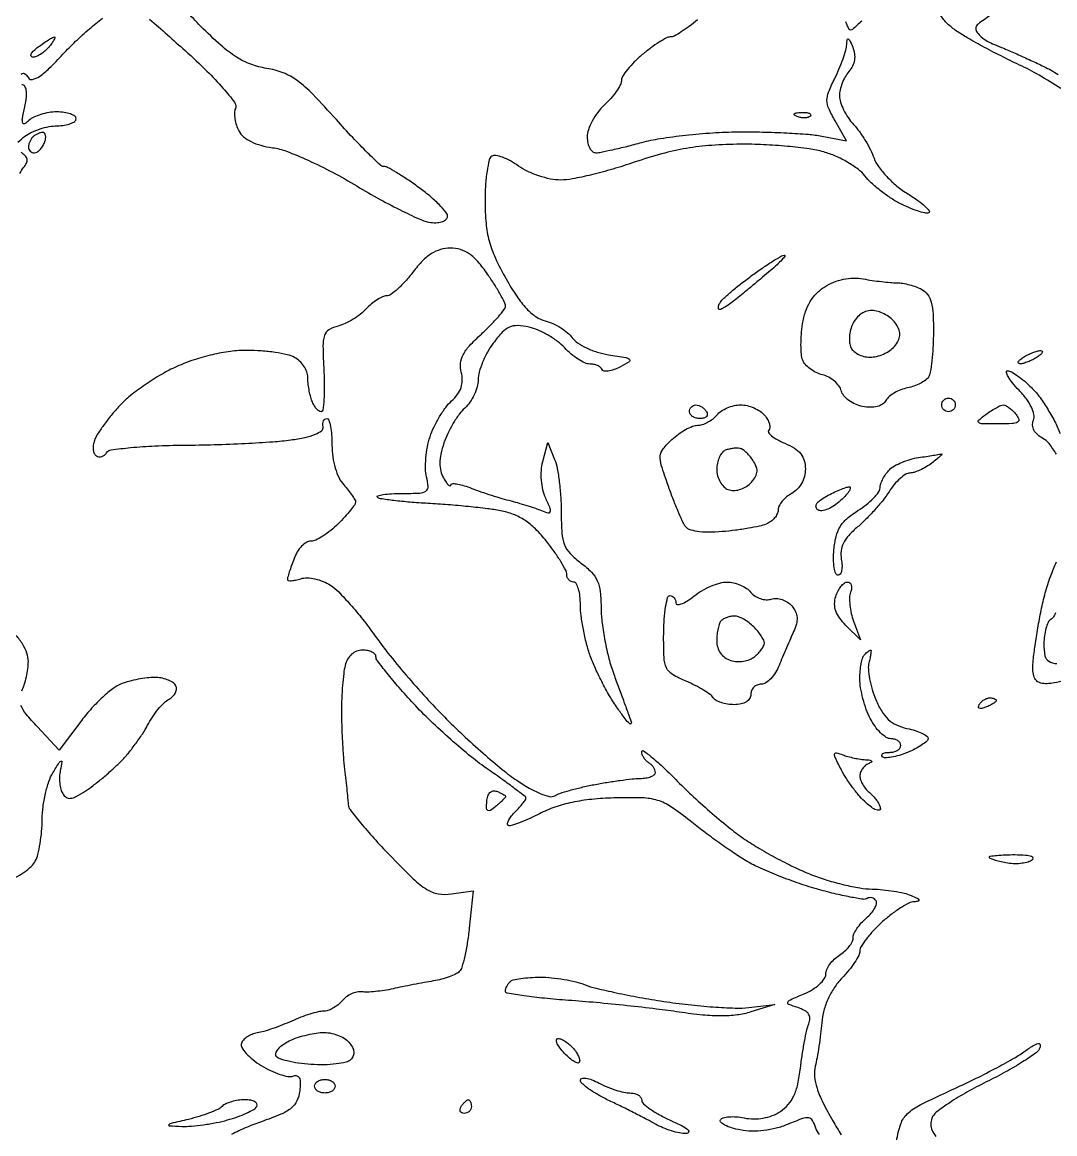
# Model space of a CAD drawing. Extents: x 0 to 102, y 0 to 135.
# Drawn here: x 55.08 to 67.9, y 15.99 to 29.79 of the extents above; entities that cross this region are included whole.
import ezdxf

# ---------------------------------------------------------------- set-up
doc = ezdxf.new("R2010")
doc.units = 0
doc.header["$MEASUREMENT"] = 0

msp = doc.modelspace()

# ---------------------------------------------------------------- linework, layer by layer
for points in [[(55.068208, 29.149024, -0.214086), (55.097094, 29.159402, -0.188877), (55.126656, 29.145113, -0.048444), (55.159404, 29.102071, 0.329128), (55.210748, 29.081486, 0.086536), (55.296433, 29.120499, 0.043589), (55.41934, 29.221327, 0.012984), (55.58859, 29.395634, -0.01517), (55.746282, 29.556624, -0.013956), (55.917784, 29.712436, -0.014111), (56.078442, 29.842718, -0.044004)], [(63.465428, 29.8215, -0.015704), (63.362812, 29.740518, -0.019527), (63.26234, 29.672128, -0.01815), (63.17512, 29.621922, -0.122104), (63.127028, 29.61, 0.123784), (63.078611, 29.597827, 0.017493), (62.989091, 29.545663, 0.019054), (62.88573, 29.474844, 0.015177), (62.779691, 29.39098, 0.021708), (62.680038, 29.299453, 0.026796), (62.59586, 29.205561, 0.026877), (62.535179, 29.1212, 0.143429), (62.5194, 29.067327, -0.124232), (62.506009, 29.014264, -0.028632), (62.457272, 28.935063, -0.027866), (62.388859, 28.847748, -0.024075), (62.3079, 28.764, 0.04365), (62.226966, 28.673447, 0.037766), (62.158528, 28.565876, 0.039555), (62.111465, 28.458201, 0.08344), (62.0964, 28.368553, 0.051818), (62.104215, 28.293345, 0.072181), (62.127464, 28.229891, 0.09268), (62.161794, 28.187451, 0.180759), (62.20215, 28.172804, 0.047185), (62.267143, 28.179574, 0.00522), (62.413518, 28.210549, 0.006327), (62.587288, 28.251534, 0.005082), (62.7732, 28.299887, -0.027338), (63.002557, 28.348759, -0.011397), (63.316257, 28.390567, -0.011236), (63.654931, 28.420183, -0.014281), (63.968505, 28.431538, -0.007311), (64.270578, 28.429427, -0.007162), (64.574543, 28.418501, -0.007079), (64.84088, 28.401322, -0.026726), (65.006501, 28.379331), (65.314492, 28.321552), (65.172077, 28.569696, -0.02445), (65.09365, 28.723279, -0.105422), (65.072078, 28.822937, -0.09747), (65.092162, 28.926684, -0.0193), (65.170431, 29.100018, 0.015562), (65.224752, 29.217958, 0.015591), (65.271596, 29.338977, 0.015609), (65.305808, 29.446924, 0.057991), (65.317146, 29.517248, -0.026585), (65.322923, 29.576522, -0.498659), (65.337107, 29.584185, -0.180906), (65.356775, 29.564424, -0.010045), (65.39164, 29.4831, -0.061691), (65.413376, 29.401944, -0.074259), (65.412605, 29.323049, -0.075148), (65.388907, 29.248566, -0.06521), (65.343394, 29.180339, 0.052118), (65.298665, 29.116935, 0.035123), (65.260908, 29.036738, 0.035347), (65.235087, 28.95301, 0.057181), (65.2266, 28.879041, 0.078801), (65.238908, 28.801427, 0.035517), (65.277789, 28.705632, 0.034036), (65.334171, 28.608204, 0.039362), (65.400862, 28.524257, -0.031384), (65.473523, 28.435728, -0.019519), (65.54779, 28.32372, -0.019563), (65.61266, 28.207022, -0.033211), (65.656336, 28.104241, 0.074709), (65.711142, 28.000133, 0.031353), (65.81297, 27.87835, 0.030148), (65.940184, 27.759497, 0.03441), (66.075514, 27.662399, -0.01538), (66.199625, 27.580315, -0.031304), (66.29067, 27.507039, -0.047292), (66.341075, 27.451393, -0.511288), (66.333374, 27.426825, -0.138822), (66.286268, 27.424662, -0.02143), (66.195272, 27.450127, -0.02252), (66.087863, 27.490648, -0.01787), (65.975727, 27.543647, -0.02785), (65.858067, 27.61305, -0.019721), (65.733966, 27.703166, -0.019981), (65.621923, 27.798975, -0.039238), (65.542455, 27.885146, 0.064822), (65.45765, 27.968176, 0.029527), (65.328187, 28.054169, 0.028627), (65.179055, 28.129932, 0.034956), (65.031714, 28.182536, 0.033655), (64.849371, 28.220593, 0.011579), (64.58152, 28.251617, 0.011447), (64.283678, 28.27228, 0.013011), (63.997669, 28.278101, 0.016655), (63.640848, 28.264186, 0.024082), (63.327588, 28.226274, 0.024129), (63.019892, 28.158487, 0.016817), (62.680009, 28.053825, -0.011935), (62.415214, 27.969447, -0.012073), (62.147702, 27.89815, -0.011941), (61.912152, 27.847343, -0.047175), (61.7647, 27.8334, -0.050806), (61.640942, 27.846008, -0.029948), (61.497287, 27.884674, -0.029716), (61.356945, 27.94109, -0.044314), (61.242887, 28.00795, 0.028624), (61.14279, 28.070921, 0.037705), (61.044741, 28.115762, 0.041533), (60.961361, 28.138887, 0.187425), (60.912577, 28.129857, 0.199534), (60.879204, 28.083437, 0.019393), (60.852421, 27.944661, 0.022222), (60.833603, 27.770179, 0.015751), (60.8274, 27.573326, 0.022522), (60.83991, 27.295736, 0.043602), (60.87905, 27.077197, 0.042347), (60.956391, 26.864671, 0.02004), (61.089549, 26.604935, 0.018887), (61.221908, 26.389813, 0.040707), (61.34271, 26.237556, 0.054073), (61.458788, 26.137648, 0.090271), (61.575999, 26.084942, -0.0459), (61.669967, 26.052308, -0.034016), (61.766831, 26.000143, -0.034729), (61.852201, 25.93771, -0.063079), (61.910664, 25.874188, 0.093303), (61.976508, 25.81075, 0.035952), (62.087789, 25.748673, 0.034044), (62.221317, 25.69705, 0.035586), (62.358665, 25.664934, -0.004324), (62.576808, 25.628114, -0.161738), (62.620334, 25.604529, -0.478493), (62.616222, 25.575151, -0.017043), (62.502102, 25.512053, -0.032045), (62.425646, 25.479102, -0.051277), (62.356663, 25.462192, -0.068627), (62.304382, 25.462146, -0.266456), (62.2797, 25.481181, 0.129249), (62.259887, 25.507239, 0.060846), (62.223391, 25.529219, 0.054346), (62.177091, 25.544151, 0.050888), (62.12761, 25.5492, -0.110098), (62.067381, 25.562625, -0.033767), (61.985385, 25.608075, -0.031968), (61.897843, 25.672922, -0.030112), (61.81741, 25.749626, 0.045135), (61.727351, 25.830494, 0.029205), (61.610339, 25.907672, 0.02931), (61.486087, 25.970175, 0.048126), (61.374113, 26.006203, 0.041561), (61.229351, 26.025429, 0.117141), (61.129655, 26.006849, 0.10219), (61.041047, 25.943438, 0.027342), (60.929963, 25.809202, 0.033281), (60.858324, 25.69746, 0.028329), (60.797779, 25.571132, 0.029316), (60.755884, 25.44948, 0.068368), (60.7428, 25.354238, -0.068257), (60.730696, 25.265984, -0.042033), (60.694033, 25.167573, -0.041428), (60.640332, 25.074528, -0.057307), (60.576785, 25.002182, 0.049812), (60.506439, 24.924471, 0.024188), (60.432079, 24.812878, 0.023714), (60.365238, 24.688164, 0.031461), (60.317298, 24.56872, 0.026748), (60.280041, 24.431592, 0.049676), (60.267108, 24.317155, 0.060951), (60.277708, 24.219834, 0.074356), (60.311541, 24.134799, 0.017644), (60.345491, 24.080936, 0.048279), (60.374245, 24.046391, 0.160914), (60.392213, 24.037465, 0.443833), (60.401827, 24.045456, -0.377458), (60.418496, 24.062862, -0.054245), (60.471985, 24.061622, -0.039799), (60.54763, 24.045409, -0.021926), (60.63705, 24.014328, 0.010445), (60.744446, 23.974212, 0.005935), (60.875913, 23.929955, 0.005924), (61.009448, 23.8885, 0.009729), (61.1235, 23.856972, -0.007466), (61.231723, 23.827582, -0.006029), (61.347058, 23.792892, -0.006098), (61.452748, 23.758288, -0.015586), (61.52815, 23.729925, 0.027041), (61.612496, 23.700383, 0.400064), (61.637907, 23.713558, 0.182933), (61.63665, 23.75476, 0.008792), (61.580863, 23.883136, -0.05065), (61.546161, 23.98568, -0.036528), (61.527853, 24.105139, -0.036271), (61.527054, 24.227148, -0.047174), (61.544876, 24.337411), (61.607027, 24.5763), (61.690718, 24.3648, -0.047632), (61.722906, 24.253536, -0.015467), (61.749448, 24.084199, -0.015261), (61.76747, 23.893113, -0.016596), (61.773128, 23.706564, 0.016903), (61.781079, 23.44964, 0.076994), (61.813392, 23.304061, 0.100725), (61.883812, 23.19489, 0.040147), (62.018723, 23.077304, -0.039332), (62.14877, 22.96433, -0.09103), (62.221033, 22.857643, -0.078209), (62.256755, 22.722102, -0.023613), (62.268362, 22.50884, 0.030015), (62.28035, 22.330635, 0.015917), (62.315409, 22.112014, 0.015786), (62.365622, 21.889988, 0.023546), (62.424645, 21.6999, 0.000721), (62.48821, 21.525545, 0.000722), (62.552248, 21.351454, 0.000705), (62.608568, 21.199684, 0.002877), (62.643453, 21.1077, -0.250745), (62.640497, 21.083811, -0.454898), (62.62315, 21.082027, -0.041004), (62.56612, 21.144802, -0.009891), (62.482658, 21.257901, -0.020653), (62.387163, 21.40537, -0.012871), (62.287036, 21.585376, -0.012911), (62.197317, 21.76827, -0.022768), (62.134188, 21.924188, -0.021548), (62.087308, 22.077861, -0.015457), (62.047752, 22.25303, -0.015654), (62.020431, 22.422458, -0.032153), (62.0118, 22.556536, 0.028051), (62.005659, 22.665913, 0.044013), (61.986949, 22.758145, 0.05474), (61.959799, 22.822813, 0.27244), (61.9272, 22.842, -0.109824), (61.894925, 22.849176, -0.099877), (61.867451, 22.869488, -0.09508), (61.849025, 22.899849, -0.089207), (61.8426, 22.935576, 0.123304), (61.829197, 22.989099, 0.014774), (61.768118, 23.095705, 0.016878), (61.686141, 23.219854, 0.013129), (61.589044, 23.349291, 0.029903), (61.453802, 23.500523, 0.049047), (61.320703, 23.608895, 0.053966), (61.178914, 23.682262, 0.047006), (61.017994, 23.727793, 0.015187), (60.856648, 23.752413, 0.00529), (60.622993, 23.778329, 0.005248), (60.365005, 23.801452, 0.006096), (60.119152, 23.817876, -0.006967), (59.893052, 23.833375, -0.010256), (59.695032, 23.853821, -0.005923), (59.5304, 23.876223, -0.160945), (59.491702, 23.895698, -0.569765), (59.496264, 23.913536, -0.034027), (59.563163, 23.928258, -0.024899), (59.666991, 23.938548, -0.01225), (59.799712, 23.9418, 0.010984), (60.017428, 23.946584, 0.140086), (60.09417, 23.972211, 0.265474), (60.12103, 24.027651, 0.044553), (60.101868, 24.148807, -0.057282), (60.088655, 24.248736, -0.026258), (60.093324, 24.3803, -0.02559), (60.112866, 24.519827, -0.032125), (60.145741, 24.646177, -0.031558), (60.194933, 24.768674, -0.023732), (60.263595, 24.896654, -0.024202), (60.340024, 25.011232, -0.049683), (60.412377, 25.091119, 0.049612), (60.486422, 25.172852, 0.077711), (60.530293, 25.256742, 0.081878), (60.545122, 25.346727, 0.061539), (60.532794, 25.446468, -0.085118), (60.524208, 25.559109, -0.09758), (60.554855, 25.662455, -0.06629), (60.634286, 25.774849, -0.020408), (60.781802, 25.921476, 0.012495), (60.896485, 26.031917, 0.017299), (60.993252, 26.136908, 0.013906), (61.066861, 26.227516, 0.165086), (61.0812, 26.26976, 0.118277), (61.070518, 26.314284, 0.010532), (61.015692, 26.416582, 0.013275), (60.943605, 26.536951, 0.009967), (60.858194, 26.665603, 0.025215), (60.737932, 26.821705, 0.063718), (60.63195, 26.917834, 0.082539), (60.523244, 26.969637, 0.070116), (60.3972, 26.9874, 0.069461), (60.273801, 26.970174, 0.072818), (60.16198, 26.919865, 0.059289), (60.052082, 26.829788, 0.028547), (59.933364, 26.6913, -0.020507), (59.839291, 26.577923, -0.02632), (59.743385, 26.482179, -0.025911), (59.657386, 26.41262, -0.15838), (59.603771, 26.3952, 0.108487), (59.553909, 26.384252, 0.035411), (59.487542, 26.347733, 0.033369), (59.4174, 26.295448, 0.032002), (59.353786, 26.233609, -0.043939), (59.282982, 26.167989, -0.0283), (59.19076, 26.10449, -0.028396), (59.09269, 26.052225, -0.046774), (59.004161, 26.020971, 0.076173), (58.890654, 25.973253, 0.180245), (58.834978, 25.902124, 0.081692), (58.816204, 25.773054, 0.008355), (58.827133, 25.463462, -0.011371), (58.832816, 25.269274, -0.018947), (58.827684, 25.105773, -0.013586), (58.815283, 24.977572, -0.378456), (58.791997, 24.957, -0.166101), (58.76479, 24.966294, -0.053007), (58.733482, 24.996309, -0.046196), (58.703335, 25.039605, -0.037396), (58.679151, 25.090819, -0.031067), (58.659453, 25.153542, -0.01719), (58.642884, 25.232125, -0.017086), (58.631521, 25.3132, -0.026278), (58.6278, 25.383943, 0.088952), (58.615709, 25.451368, 0.05768), (58.579731, 25.522177, 0.055814), (58.526745, 25.585488, 0.067863), (58.464162, 25.630823, 0.067451), (58.373365, 25.664658, 0.018649), (58.223411, 25.692674, 0.018479), (58.049526, 25.71196, 0.018378), (57.874374, 25.7184, 0.031926), (57.66645, 25.70511, 0.024657), (57.442811, 25.665116, 0.023968), (57.216805, 25.601546, 0.025167), (57.001662, 25.517495, 0.026028), (56.811464, 25.419727, 0.018579), (56.609106, 25.291726, 0.018829), (56.424856, 25.154884, 0.037656), (56.292387, 25.031045, 0.0141), (56.188087, 24.91106, 0.014578), (56.091912, 24.786685, 0.01443), (56.015052, 24.674391, 0.05878), (55.978832, 24.600159, 0.052896), (55.964959, 24.541124, 0.062774), (55.964973, 24.483886, 0.073719), (55.978106, 24.436949, 0.150429), (56.003049, 24.408429, 0.113794), (56.035761, 24.397335, 0.100305), (56.071669, 24.400924, 0.093896), (56.105266, 24.418705, 0.086012), (56.131247, 24.44802, -0.224837), (56.185798, 24.483364, -0.008841), (56.428965, 24.511428, -0.013847), (56.730944, 24.532457, -0.00841), (57.088843, 24.541411, 0.005351), (57.466143, 24.548542, 0.004999), (57.851872, 24.563823, 0.004984), (58.194126, 24.584233, 0.016962), (58.4163, 24.6073, 0.018393), (58.593123, 24.63841, 0.042981), (58.721476, 24.677671, 0.064776), (58.800199, 24.721925, 0.290596), (58.81815, 24.769089, -0.060001), (58.814899, 24.808612, -0.091925), (58.822416, 24.842052, -0.12232), (58.839181, 24.864203, -0.171524), (58.862373, 24.8724, -0.323989), (58.887868, 24.853942, -0.030736), (58.908542, 24.77498, -0.03011), (58.923026, 24.667881, -0.018557), (58.927745, 24.540757, 0.035443), (58.937989, 24.396427, 0.036612), (58.968512, 24.25659, 0.0394), (59.015128, 24.135271, 0.072615), (59.073873, 24.047646, -0.015059), (59.129829, 23.981942, -0.01928), (59.177075, 23.918057, -0.017463), (59.212024, 23.862718, -0.132867), (59.22, 23.833234, -0.158077), (59.209998, 23.802387, -0.012312), (59.156742, 23.732585, -0.015842), (59.087143, 23.651291, -0.011419), (59.004655, 23.564945, -0.026446), (58.91302, 23.482524, -0.028933), (58.815804, 23.412858, -0.030125), (58.726544, 23.363664, -0.111326), (58.664161, 23.3496, 0.14227), (58.610234, 23.333939, 0.060607), (58.551538, 23.285854, 0.05316), (58.49734, 23.215609, 0.046939), (58.456506, 23.132593, 0.006004), (58.424907, 23.046379, 0.007868), (58.398236, 22.966849, 0.005996), (58.37783, 22.899897, 0.071082), (58.374, 22.873092, 0.370344), (58.385051, 22.860218, 0.053145), (58.42257, 22.858496, 0.03967), (58.475929, 22.865994, 0.022109), (58.539344, 22.883076, -0.086006), (58.61815, 22.89384, -0.045528), (58.716275, 22.881326, -0.043056), (58.818407, 22.849297, -0.047557), (58.90999, 22.801034, -0.053307), (59.01099, 22.718259, -0.013783), (59.154691, 22.564058, -0.013864), (59.3097, 22.378099, -0.013722), (59.454715, 22.183207, 0.015918), (59.622252, 21.960102, 0.007729), (59.849632, 21.685379, 0.007657), (60.09539, 21.40639, 0.010945), (60.322477, 21.167159, 0.009555), (60.551852, 20.944546, 0.007917), (60.804217, 20.716191, 0.00801), (61.042264, 20.514201, 0.021249), (61.220519, 20.380055, 0.021375), (61.373488, 20.284174, 0.032943), (61.513946, 20.216102, 0.036193), (61.62925, 20.178776, 0.201224), (61.692168, 20.188699, -0.059293), (61.754134, 20.217504, -0.010492), (61.876906, 20.254903, -0.011228), (62.023496, 20.292686, -0.009899), (62.177907, 20.325598, -0.007311), (62.338805, 20.354143, -0.006741), (62.504876, 20.378814, -0.006747), (62.653435, 20.396803, -0.022154), (62.75205, 20.402995, 0.035274), (62.824952, 20.409495, 0.053068), (62.886485, 20.426225, 0.068715), (62.928766, 20.449805, 0.235424), (62.9424, 20.477157, 0.098661), (62.936249, 20.508028, 0.052382), (62.917549, 20.542418, 0.049249), (62.890161, 20.574859, 0.054473), (62.8578, 20.6001, -0.063436), (62.825439, 20.626284, -0.051612), (62.798051, 20.661523, -0.053385), (62.779417, 20.700013, -0.086266), (62.7732, 20.735776, -0.613428), (62.794663, 20.746687, -0.015757), (62.903669, 20.661798, -0.016678), (63.046872, 20.534539, -0.008664), (63.21735, 20.366834, 0.012116), (63.416051, 20.174047, 0.008769), (63.646246, 19.968652, 0.008866), (63.871928, 19.78115, 0.019033), (64.05372, 19.646512, 0.01739), (64.235443, 19.531406, 0.010407), (64.458731, 19.40679, 0.010414), (64.686443, 19.291863, 0.017779), (64.881702, 19.206761, 0.019965), (65.07155, 19.140556, 0.015733), (65.281731, 19.083708, 0.016007), (65.480581, 19.043259, 0.037452), (65.631582, 19.029054, -0.019194), (65.764253, 19.021442, -0.016409), (65.90313, 19.003497, -0.01672), (66.028358, 18.978794, -0.044444), (66.1149, 18.9504, -0.013343), (66.189849, 18.915796, -0.161651), (66.212092, 18.893803, -0.490513), (66.204787, 18.878348, -0.042825), (66.154904, 18.871746, 0.106983), (66.087935, 18.853992, 0.023281), (65.983567, 18.794394, 0.023253), (65.866918, 18.712534, 0.020439), (65.753054, 18.616769, 0.019531), (65.648661, 18.513661, 0.024375), (65.560492, 18.409786, 0.023778), (65.49645, 18.317667, 0.140912), (65.4804, 18.261848, -0.121466), (65.466769, 18.206564, -0.024617), (65.415065, 18.118869, -0.024629), (65.343129, 18.020453, -0.020888), (65.257984, 17.923806, 0.043655), (65.162134, 17.80448, 0.041177), (65.086323, 17.668043, 0.041105), (65.033784, 17.520781, 0.043146), (65.007108, 17.369277, -0.008554), (64.992402, 17.229954, -0.0065), (64.971693, 17.077794, -0.006576), (64.94853, 16.935549, -0.015249), (64.926513, 16.829693, 0.083846), (64.917829, 16.702664, 0.053043), (64.948132, 16.556937, 0.038739), (65.020653, 16.379731, 0.016193), (65.144067, 16.152893, 0.000601), (65.248336, 15.975688, 0.000952)], [(56.664656, 29.831297, -0.004078), (57.105259, 29.440567, -0.010229), (57.375933, 29.18633, -0.020207), (57.578135, 28.971805, -0.017869), (57.717926, 28.798829, -0.258104), (57.728457, 28.72343, 0.088805), (57.717732, 28.66744, 0.04173), (57.723, 28.593677, 0.039605), (57.741708, 28.515151, 0.044618), (57.77207, 28.443781, 0.096726), (57.830798, 28.371785, 0.057736), (57.923667, 28.311159, 0.04886), (58.045117, 28.2647, 0.033609), (58.189663, 28.23532, -0.058473), (58.363363, 28.19094, -0.014888), (58.631937, 28.078421, -0.014859), (58.935161, 27.929612, -0.01396), (59.235504, 27.760087, 0.009466), (59.524742, 27.593385, 0.011567), (59.801566, 27.448992, 0.01014), (60.03821, 27.338344, 0.076776), (60.156875, 27.306288, 0.045605), (60.235962, 27.304751, 0.071756), (60.302219, 27.319218, 0.099426), (60.346334, 27.346657, 0.206918), (60.3621, 27.383124, 0.176976), (60.342758, 27.436059, 0.020936), (60.256697, 27.529837, 0.022962), (60.140708, 27.635852, 0.01692), (60.003283, 27.742674, 0.008966), (59.860519, 27.842238, 0.012306), (59.728419, 27.926247, 0.009078), (59.616217, 27.991037, 0.127056), (59.57145, 28.0026, -0.191777), (59.526249, 28.020599, -0.005078), (59.368256, 28.173207, -0.009947), (59.18536, 28.360813, -0.006558), (58.98226, 28.583389, 0.010102), (58.690388, 28.89873, 0.042491), (58.496399, 29.068492, 0.065772), (58.322227, 29.164233, 0.053222), (58.116185, 29.220129, -0.049839), (57.920173, 29.271886, -0.05286), (57.742376, 29.360724, -0.039654), (57.549722, 29.506654, -0.014468), (57.300671, 29.741694, -0.014756), (57.117534, 29.935972, -0.025353)], [(67.976087, 28.96914, 0.013683), (67.705109, 29.135531, 0.02141), (67.462524, 29.261978, -0.007709), (67.232316, 29.374063, -0.007109), (66.999322, 29.496175, -0.007118), (66.794837, 29.610877, -0.023341), (66.664616, 29.694731, -0.044415), (66.556362, 29.787318, -0.056152), (66.475419, 29.891119, -0.058438)], [(67.096746, 29.875015, 0.016338), (66.946757, 29.771132, 0.23741), (66.9186, 29.715175, 0.163984), (66.934806, 29.667089, 0.053441), (66.986941, 29.611898, 0.046585), (67.062214, 29.558841, 0.037968), (67.15125, 29.516381, -0.009097), (67.266634, 29.469319, -0.003371), (67.42739, 29.399026, -0.003339), (67.601794, 29.31996, -0.004021), (67.7646, 29.243245, -0.03325), (67.9411, 29.143387, -0.014689)], [(65.504175, 29.807078, -0.002205), (65.386876, 29.702987, -0.182331), (65.364641, 29.6946, -0.265754), (65.349136, 29.703467, -0.024772), (65.327916, 29.744003, -0.02666), (65.306251, 29.798338, -0.017586)], [(55.030436, 28.305658, -0.021128), (55.117312, 28.377269, -0.052575), (55.198813, 28.426353, -0.030835), (55.304859, 28.468141, -0.030556), (55.41733, 28.497175, -0.045023), (55.51875, 28.507509, 0.034554), (55.607858, 28.514711, 0.052353), (55.683059, 28.534261, 0.067837), (55.734797, 28.562151, 0.239666), (55.7514, 28.5948, 0.244321), (55.734531, 28.627262, 0.067418), (55.681817, 28.654549, 0.051875), (55.605253, 28.673234, 0.033941), (55.51452, 28.6794, 0.039401), (55.415725, 28.671603, 0.034524), (55.314784, 28.648336, 0.036109), (55.226326, 28.614255, 0.081128), (55.167207, 28.57365, -0.054881), (55.113421, 28.532414, -0.487497), (55.089347, 28.541551, -0.119459), (55.086001, 28.594538, -0.008236), (55.114709, 28.74285, 0.021893), (55.134828, 28.864508, 0.064792), (55.134044, 28.948995, 0.124184), (55.113812, 28.99881, 0.238869), (55.076329, 29.0178, -0.113384)], [(55.054963, 27.915298, -0.058056), (55.100534, 27.987898, 0.058244), (55.136104, 28.044612, 0.153151), (55.142721, 28.091614, 0.154738), (55.121304, 28.13366, 0.059838), (55.069572, 28.174907, -0.062284)], [(67.920964, 24.430776, 0.026903), (67.82821, 24.561635, 0.102606), (67.751831, 24.625434, -0.05774), (67.684192, 24.672381, -0.091589), (67.640748, 24.727668, -0.107241), (67.624034, 24.788134, -0.106002), (67.633769, 24.850363, 0.14261), (67.639712, 24.92171, 0.061276), (67.609136, 25.013177, 0.049052), (67.546709, 25.116608, 0.03074), (67.455303, 25.224575, -0.018205), (67.373179, 25.316791, -0.039979), (67.319006, 25.394093, -0.07851), (67.298829, 25.445408, -0.479588), (67.314236, 25.4646, -0.13033), (67.361221, 25.452141, -0.023373), (67.438441, 25.403174, -0.023836), (67.52566, 25.335548, -0.019553), (67.612237, 25.25549, -0.038538), (67.702881, 25.149681, -0.018506), (67.803035, 25.001486, -0.018226), (67.896642, 24.838324, -0.024796), (67.968117, 24.68444, 0.00783)], [(68.024915, 21.616855, -0.011053), (67.892546, 21.589325, -0.036319), (67.803879, 21.579502, -0.070052), (67.724551, 21.587633, -0.141692), (67.670633, 21.618757, -0.13072), (67.638976, 21.675916, -0.055548), (67.627114, 21.76335, -0.03413), (67.63183, 21.869569, -0.007039), (67.655512, 22.055505, -0.007372), (67.689311, 22.271101, -0.006882), (67.730168, 22.49062, -0.018307), (67.782068, 22.707981, -0.019296), (67.848966, 22.917123, -0.019335), (67.920292, 23.092216, -0.077671)], [(67.908949, 22.458511, -0.051355), (67.88163, 22.407767, -0.105573), (67.8492, 22.3767, 0.146547), (67.81658, 22.33997, 0.040338), (67.789451, 22.266686, 0.037109), (67.770828, 22.174685, 0.031397), (67.7646, 22.075607, 0.043428), (67.777634, 21.925833, 0.221386), (67.824259, 21.859029, 0.117817), (67.925163, 21.828791, 0.009157)], [(55.076741, 21.492401, 0.043882), (55.108377, 21.566464, 0.023249), (55.134978, 21.66277, 0.022955), (55.15319, 21.764526, 0.032811), (55.1592, 21.856018, 0.084684), (55.141832, 21.957831, 0.052018), (55.089671, 22.068091, 0.045856), (55.007199, 22.179448, 0.035561)], [(64.97934, 15.980318, -0.099439), (64.934554, 16.061226, 0.052223), (64.893366, 16.155559, 0.235172), (64.84492, 16.188193, 0.12148), (64.767656, 16.179589, 0.010773), (64.58382, 16.107388, -0.035945), (64.440541, 16.059283, -0.033635), (64.288637, 16.030885, -0.03427), (64.137409, 16.02346, -0.041522), (63.996184, 16.037979, -0.025552), (63.887808, 16.064103, -0.047346), (63.803905, 16.097834, -0.071691), (63.754178, 16.133335, -0.354082), (63.75012, 16.165105, -0.193704), (63.783742, 16.189854, -0.043804), (63.855089, 16.201686, -0.039196), (63.945666, 16.201543, -0.029376), (64.044492, 16.187752, 0.046875), (64.162759, 16.175442, 0.047177), (64.280988, 16.185426, 0.048012), (64.393287, 16.217049, 0.052449), (64.493987, 16.268866, 0.069281), (64.591004, 16.353679, 0.070552), (64.660461, 16.461281, 0.05486), (64.708958, 16.6063, 0.02352), (64.742767, 16.807994, -0.008164), (64.765452, 16.974533, -0.008585), (64.793232, 17.137463, -0.008297), (64.821919, 17.277084, -0.037659), (64.846011, 17.356507, 0.090447), (64.858841, 17.423437, 0.151515), (64.842503, 17.477838, 0.121001), (64.794303, 17.521626, 0.047363), (64.711023, 17.557032, -0.016808), (64.597581, 17.597281, -0.429483), (64.586512, 17.624604, -0.183281), (64.617379, 17.655252, -0.005321), (64.789505, 17.729791, 0.038475), (64.892023, 17.782505, 0.0462), (64.978706, 17.84761, 0.052604), (65.038718, 17.914781, 0.157291), (65.0574, 17.972699, -0.104868), (65.069606, 18.030258, -0.051094), (65.107102, 18.09574, -0.047514), (65.161875, 18.158556, -0.050165), (65.2266, 18.208633, 0.041752), (65.291336, 18.257004, 0.043639), (65.346097, 18.314803, 0.047732), (65.383876, 18.372998, 0.120683), (65.3958, 18.421678, -0.109309), (65.40708, 18.47266, -0.037565), (65.444229, 18.53898, -0.035206), (65.497576, 18.608277, -0.034073), (65.560666, 18.670219, 0.035861), (65.620577, 18.729462, 0.05019), (65.664233, 18.790739, 0.061489), (65.686965, 18.845124, 0.209656), (65.68172, 18.882271, 0.09288), (65.659925, 18.906198, 0.096283), (65.631207, 18.920241, 0.099253), (65.600058, 18.922267, 0.105558), (65.571283, 18.911983, -0.178483), (65.522454, 18.902068, -0.008854), (65.358311, 18.93035, -0.013369), (65.161079, 18.973434, -0.009185), (64.939832, 19.032331, -0.014118), (64.700536, 19.108134, -0.011472), (64.448554, 19.202393, -0.011639), (64.220274, 19.300033, -0.029365), (64.060554, 19.384441, -0.012805), (63.913547, 19.478769, -0.006062), (63.728703, 19.607471, -0.006003), (63.538449, 19.746874, -0.008448), (63.372421, 19.876063, 0.020101), (63.135586, 20.051644, 0.076351), (62.969848, 20.130756, 0.06707), (62.777415, 20.161615, 0.013265), (62.427399, 20.161102, 0.01857), (62.151177, 20.143086, 0.026724), (61.909158, 20.105096, 0.02978), (61.694956, 20.046118, 0.035896), (61.50273, 19.96485, -0.012108), (61.364557, 19.898525, -0.018765), (61.241992, 19.848747, -0.013574), (61.141203, 19.815221, -0.276589), (61.111273, 19.822727, -0.274956), (61.105318, 19.84617, -0.053577), (61.122804, 19.888117, -0.043325), (61.156671, 19.938852, -0.027557), (61.204071, 19.991786, 0.012152), (61.254221, 20.044434, 0.016662), (61.29654, 20.094324, 0.013407), (61.328705, 20.137226, 0.155364), (61.335, 20.156995, 0.231264), (61.324808, 20.177853, 0.002612), (61.197973, 20.27558, 0.007376), (61.047336, 20.386924, 0.004662), (60.868525, 20.512549, -0.020002), (60.656599, 20.671367, -0.010187), (60.402741, 20.886709, -0.010104), (60.149612, 21.119735, -0.014905), (59.937925, 21.335134, -0.007392), (59.76009, 21.533007, -0.010844), (59.610137, 21.712619, -0.00647), (59.490533, 21.866403, -0.163453), (59.4738, 21.916222, 0.198815), (59.461181, 21.946702, 0.085579), (59.424571, 21.972565, 0.065557), (59.370359, 21.990132, 0.045641), (59.306212, 21.996, 0.090429), (59.23378, 21.982792, 0.091431), (59.170985, 21.944887, 0.085022), (59.122464, 21.884357, 0.066007), (59.09155, 21.80565, 0.030441), (59.073436, 21.706983, 0.009885), (59.058486, 21.559385, 0.009812), (59.048314, 21.394314, 0.010887), (59.045096, 21.2346, 0.008092), (59.04813, 21.064234, 0.005166), (59.056908, 20.866326, 0.00519), (59.069534, 20.672447, 0.009631), (59.084438, 20.5155, -0.001419), (59.099712, 20.378582, -0.001603), (59.113584, 20.24702, -0.001462), (59.124694, 20.135072, -0.008777), (59.129281, 20.076724, 0.14971), (59.152039, 20.015912, 0.007967), (59.282049, 19.85223, 0.011927), (59.4467, 19.661071, 0.00836), (59.64075, 19.453442, 0.008365), (59.937466, 19.156523, 0.052334), (60.106247, 19.024327, 0.099819), (60.247568, 18.97099, 0.077062), (60.412633, 18.969654), (60.679165, 19.008773), (60.631251, 18.544535, -0.013347), (60.607372, 18.361228, -0.017191), (60.575192, 18.194447, -0.015078), (60.539814, 18.058809, -0.125682), (60.507693, 18.004653, -0.086003), (60.462453, 17.972777, -0.023747), (60.381868, 17.939204, -0.023247), (60.28548, 17.909306, -0.022427), (60.185575, 17.88807, 0.004322), (60.072876, 17.868349, 0.002461), (59.936948, 17.842657, 0.002457), (59.800339, 17.815442, 0.004063), (59.6853, 17.790961, -0.016006), (59.578221, 17.770833, -0.014453), (59.466368, 17.756792, -0.014651), (59.365436, 17.750051, -0.043812), (59.296401, 17.753519, 0.088919), (59.236765, 17.751155, 0.053171), (59.169289, 17.728551, 0.051057), (59.10469, 17.690571, 0.061212), (59.053392, 17.642224, -0.050197), (59.002875, 17.592472, -0.042054), (58.94049, 17.550394, -0.043894), (58.876242, 17.52158, -0.083661), (58.820577, 17.5122, 0.059235), (58.755187, 17.504426, 0.015865), (58.654053, 17.476611, 0.015847), (58.540312, 17.437422, 0.015766), (58.429086, 17.391047, -0.012627), (58.315127, 17.342691, -0.010896), (58.193166, 17.297582, -0.011029), (58.080761, 17.261525, -0.031013), (58.00031, 17.242997, 0.053431), (57.935724, 17.225046, 0.051768), (57.875669, 17.19368, 0.056146), (57.828718, 17.15438, 0.110519), (57.803754, 17.112881, 0.217027), (57.809207, 17.061643, 0.049473), (57.862072, 16.989487, 0.042501), (57.945391, 16.911138, 0.03025), (58.050544, 16.837763, 0.02621), (58.166349, 16.775047, 0.031061), (58.28181, 16.728683, 0.032505), (58.381988, 16.702596, 0.138411), (58.443019, 16.707815, -0.145225), (58.490757, 16.711255, -0.235632), (58.52174, 16.686235, -0.111018), (58.534391, 16.626154, -0.02589), (58.527619, 16.522697, -0.079328), (58.492461, 16.398305, -0.115792), (58.422533, 16.309008, -0.070753), (58.293576, 16.232646, -0.0154), (58.051318, 16.14075, 0.018459), (57.866015, 16.069159, 0.016939), (57.681008, 15.982182, 0.017224)], [(55.00331, 19.175688, 0.033047), (55.108312, 19.239987, 0.034579), (55.194974, 19.310738, 0.081582), (55.245586, 19.376737, 0.062676), (55.277733, 19.46056, 0.019359), (55.304954, 19.593273, 0.019028), (55.32416, 19.745455, 0.019823), (55.331398, 19.896588, -0.030067), (55.342025, 20.051885, -0.024239), (55.371469, 20.216577, -0.024867), (55.413751, 20.366376, -0.05595), (55.4636, 20.4732, -0.002985), (55.543513, 20.602276, -0.174259), (55.565003, 20.619141, -0.567372), (55.575768, 20.609855, -0.007429), (55.555571, 20.503715, 0.041492), (55.546259, 20.426461, 0.034902), (55.54896, 20.344044, 0.036312), (55.562278, 20.268776, 0.076614), (55.585349, 20.214304, 0.109558), (55.629708, 20.168724, 0.174723), (55.682018, 20.156212, 0.096736), (55.753525, 20.178649, 0.020784), (55.865583, 20.245588, 0.018561), (55.96277, 20.314555, 0.009471), (56.079803, 20.407889, 0.009397), (56.196953, 20.508777, 0.013914), (56.295422, 20.601913, 0.022261), (56.387649, 20.70274, 0.014316), (56.485795, 20.827199, 0.01439), (56.575016, 20.954765, 0.026081), (56.639317, 21.06466, -0.027797), (56.698244, 21.164582, -0.024859), (56.769975, 21.261304, -0.025667), (56.843246, 21.341687, -0.067632), (56.905376, 21.388455, 0.069386), (56.953985, 21.425313, 0.088505), (56.986008, 21.47143, 0.104964), (56.996785, 21.519348, 0.14236), (56.984985, 21.56186, 0.117906), (56.948022, 21.598609, 0.048828), (56.884152, 21.629476, 0.044705), (56.806093, 21.650515, 0.043505), (56.724815, 21.6576, 0.03106), (56.632631, 21.651868, 0.017032), (56.520867, 21.634031, 0.01692), (56.408217, 21.60811, 0.025837), (56.312778, 21.577364, 0.072243), (56.212818, 21.521771, 0.022888), (56.081705, 21.411881, 0.022318), (55.944907, 21.274381, 0.02307), (55.822495, 21.12669), (55.543249, 20.756253), (55.268766, 21.047289, -0.017686), (55.132687, 21.202202, -0.06964), (55.066843, 21.310484, -0.117403)], [(65.935341, 15.901387, -0.042623), (65.988451, 16.114933, -0.125038), (66.070602, 16.240942, -0.071431), (66.22892, 16.349638, -0.00786), (66.627643, 16.538967, 0.007371), (66.889721, 16.663097, 0.007156), (67.150636, 16.796089, 0.00709), (67.376673, 16.91954, 0.026184), (67.513885, 17.006797, -0.012255), (67.628342, 17.084142, -0.07811), (67.69233, 17.112247, -0.394061), (67.716399, 17.099322, -0.175172), (67.715629, 17.060022, -0.146335), (67.666527, 16.996363, -0.013567), (67.500221, 16.883551, -0.016557), (67.289753, 16.758589, -0.012249), (67.049375, 16.633997, 0.014683), (66.808323, 16.507564, 0.01905), (66.59569, 16.377046, 0.017), (66.42907, 16.257438, 0.137809), (66.373457, 16.182791, 0.096572), (66.360311, 16.107939, 0.095746), (66.37617, 16.033386, 0.078846), (66.422622, 15.958941, 0.043753)]]:
    msp.add_lwpolyline(points, format="xyb")
for points in [[(55.481828, 29.61, -0.502231), (55.488456, 29.601097, -0.051558), (55.476662, 29.572723, -0.032895), (55.450866, 29.531827, -0.016055), (55.413, 29.4831, -0.041094), (55.365653, 29.434745, -0.039927), (55.310598, 29.394267, -0.042752), (55.256341, 29.366794, -0.10323), (55.212291, 29.358891, -0.282417), (55.192456, 29.371849, -0.239048), (55.193161, 29.397277, -0.079596), (55.224315, 29.437767, -0.027143), (55.28112, 29.485791, -0.009907), (55.34668, 29.533366, -0.013442), (55.407818, 29.573513, -0.010356), (55.459841, 29.604236, -0.128892)], [(64.75425, 28.672721, -0.028489), (64.813147, 28.671791, -0.077125), (64.853754, 28.662424, -0.208169), (64.869197, 28.646803, -0.296942), (64.865288, 28.628288, -0.126455), (64.837629, 28.611939, -0.060344), (64.796572, 28.605242, -0.05415), (64.749403, 28.608408, -0.051402), (64.703137, 28.621609, -0.054073), (64.667887, 28.640352, -0.470617), (64.666428, 28.65577, -0.168741), (64.691111, 28.667726, -0.018894)], [(55.339845, 28.4256, 0.067606), (55.30976, 28.421513, 0.039049), (55.275362, 28.409032, 0.038264), (55.242175, 28.39079, 0.051618), (55.2156, 28.3692, 0.053359), (55.194009, 28.342433, 0.038504), (55.175767, 28.308658, 0.03911), (55.163296, 28.273408, 0.065559), (55.1592, 28.2423, 0.106332), (55.164986, 28.215401, 0.099379), (55.181392, 28.192509, 0.096071), (55.205908, 28.177163, 0.092194), (55.234749, 28.1718, 0.13875), (55.267227, 28.18099, 0.061199), (55.30241, 28.209077, 0.053891), (55.334765, 28.250157, 0.048303), (55.358994, 28.2987, 0.04548), (55.372742, 28.347331, 0.08379), (55.373456, 28.388323, 0.133446), (55.361603, 28.415218, 0.226347)], [(64.541343, 26.900127, -0.588849), (64.547459, 26.887588, -0.03003), (64.512177, 26.843108, -0.022914), (64.452181, 26.782029, -0.011301), (64.370779, 26.709777, -0.001264), (64.272807, 26.627122, -0.000865), (64.161157, 26.53374, -0.000872), (64.053256, 26.444129, -0.001766), (63.967962, 26.37405, -0.011573), (63.895069, 26.317348, -0.015425), (63.826172, 26.26949, -0.012647), (63.767277, 26.233302, -0.132182), (63.74014, 26.226, -0.278929), (63.727396, 26.233709, -0.147745), (63.723796, 26.252493, -0.076749), (63.731444, 26.281571, -0.03581), (63.749553, 26.316188, -0.069082), (63.789805, 26.364807, -0.009293), (63.889572, 26.452795, -0.010582), (64.01266, 26.552944, -0.008731), (64.14794, 26.654588, -0.007029), (64.282909, 26.749495, -0.010204), (64.404844, 26.829102, -0.006168), (64.508617, 26.892106, -0.147539)], [(65.5227, 26.605601, 0.009045), (65.631705, 26.587754, 0.007294), (65.749398, 26.572415, 0.007382), (65.858506, 26.561439, 0.018742), (65.938038, 26.557618, -0.038614), (66.010686, 26.551228, -0.022852), (66.095825, 26.533028, -0.022781), (66.179636, 26.506931, -0.036012), (66.248348, 26.476296, -0.117216), (66.320012, 26.412835, -0.087652), (66.364892, 26.316959, -0.052998), (66.388128, 26.170228, -0.015037), (66.393007, 25.938896, -0.011596), (66.387141, 25.756665, -0.014416), (66.372883, 25.587729, -0.01272), (66.353404, 25.44795, -0.097727), (66.330279, 25.386276, -0.098513), (66.293812, 25.347129, -0.037354), (66.229833, 25.307924, -0.035202), (66.151893, 25.274537, -0.036037), (66.070644, 25.252723, 0.044682), (65.988882, 25.229251, 0.040089), (65.909409, 25.19096, 0.042341), (65.843534, 25.144549, 0.090797), (65.804045, 25.096829, -0.11957), (65.761324, 25.050807, -0.083745), (65.696383, 25.022003, -0.067634), (65.612389, 25.012275, -0.042307), (65.513782, 25.022599, -0.056121), (65.424934, 25.050181, -0.054628), (65.343571, 25.097013, -0.059379), (65.281325, 25.155007, -0.112053), (65.249855, 25.21561, 0.096137), (65.220568, 25.276633, 0.056606), (65.165102, 25.335906, 0.053714), (65.093619, 25.384615, 0.061304), (65.016438, 25.414405, -0.052569), (64.938336, 25.442998, -0.046122), (64.864157, 25.48829, -0.048667), (64.804527, 25.542476, -0.092647), (64.770707, 25.597493, -0.070921), (64.75411, 25.670071, -0.020345), (64.749197, 25.78557, -0.020037), (64.754255, 25.917777, -0.020067), (64.76988, 26.049088, -0.03916), (64.806117, 26.199216, -0.055928), (64.862813, 26.323871, -0.060183), (64.941906, 26.426029, -0.056206), (65.044754, 26.509107, -0.045994), (65.156407, 26.566561, -0.046059), (65.27663, 26.602603, -0.04645), (65.400431, 26.615823, -0.048519)], [(65.667834, 26.209984, 0.07957), (65.589201, 26.209154, 0.08036), (65.515049, 26.183778, 0.078113), (65.451006, 26.135494, 0.06948), (65.401828, 26.068063, 0.049678), (65.371149, 25.993877, 0.04107), (65.353246, 25.91019, 0.042745), (65.349775, 25.829953, 0.081227), (65.362855, 25.766829, 0.110232), (65.39663, 25.715943, 0.066245), (65.455334, 25.672877, 0.061365), (65.52874, 25.643723, 0.063959), (65.605992, 25.6338, 0.060158), (65.6877, 25.643666, 0.043944), (65.774322, 25.67316, 0.044601), (65.852657, 25.71648, 0.071064), (65.909285, 25.767791, 0.053339), (65.95592, 25.838026, 0.099472), (65.974803, 25.903378, 0.102294), (65.966746, 25.969698, 0.058824), (65.932154, 26.042741, 0.06819), (65.885455, 26.098641, 0.043659), (65.818072, 26.150014, 0.043227), (65.741692, 26.189559, 0.060845)], [(67.7223, 25.715809, -0.190341), (67.74195, 25.708047, -0.335455), (67.744772, 25.691719, -0.102785), (67.7235, 25.665471, -0.027796), (67.68, 25.6338, -0.026766), (67.625204, 25.60241, -0.024204), (67.565526, 25.575881, -0.024967), (67.509729, 25.557392, -0.067616), (67.4685, 25.551791, -0.190341), (67.44885, 25.559553, -0.335455), (67.446028, 25.575881, -0.102785), (67.4673, 25.602129, -0.027796), (67.5108, 25.6338, -0.026766), (67.565596, 25.66519, -0.024204), (67.625274, 25.691719, -0.024967), (67.681071, 25.710208, -0.067616)], [(66.5802, 25.1262, -0.099038), (66.612487, 25.119741, -0.097945), (66.639949, 25.101349, -0.097945), (66.658341, 25.073887, -0.099038), (66.6648, 25.0416, -0.099038), (66.658341, 25.009313, -0.097945), (66.639949, 24.981851, -0.097945), (66.612487, 24.963459, -0.099038), (66.5802, 24.957, -0.099038), (66.547913, 24.963459, -0.097945), (66.520451, 24.981851, -0.097945), (66.502059, 25.009313, -0.099038), (66.4956, 25.0416, -0.099038), (66.502059, 25.073887, -0.097945), (66.520451, 25.101349, -0.097945), (66.547913, 25.119741, -0.099038)], [(63.9999, 25.0416, -0.058525), (64.0808, 25.032098, -0.043725), (64.166076, 25.003723, -0.044588), (64.242786, 24.96204, -0.072933), (64.297697, 24.912656, -0.044635), (64.334545, 24.859198, -0.060987), (64.356895, 24.805208, -0.076673), (64.362377, 24.758811, -0.189719), (64.348947, 24.727947, 0.36093), (64.346234, 24.698752, 0.071442), (64.384531, 24.657042, 0.046825), (64.454477, 24.610025, 0.025057), (64.548391, 24.564875, -0.039138), (64.669, 24.502657, -0.085945), (64.746387, 24.433962, -0.100315), (64.789058, 24.350662, -0.068467), (64.8036, 24.244961, -0.064688), (64.791661, 24.153066, -0.062748), (64.75661, 24.06625, -0.064719), (64.702438, 23.993235, -0.078115), (64.6344, 23.9418, 0.048375), (64.569676, 23.898644, 0.049302), (64.514903, 23.844103, 0.054126), (64.477378, 23.786935, 0.11873), (64.4652, 23.736375, -0.111676), (64.454256, 23.687988, -0.064512), (64.42171, 23.637624, -0.059504), (64.373761, 23.59301, -0.061458), (64.31715, 23.561512, -0.043054), (64.234905, 23.536167, -0.01061), (64.096035, 23.50922, -0.010781), (63.935082, 23.485079, -0.010597), (63.772317, 23.46774, -0.019454), (63.596697, 23.459651, -0.040333), (63.459919, 23.469722, -0.05395), (63.361572, 23.496086, -0.160127), (63.308275, 23.53983, -0.036904), (63.274026, 23.603702, -0.006274), (63.219452, 23.730696, -0.00682), (63.159135, 23.881845, -0.006027), (63.100347, 24.040919, -0.009863), (63.015508, 24.295043, -0.096229), (63.00306, 24.407108, -0.15033), (63.037888, 24.494392, -0.034643), (63.146842, 24.611969, -0.031641), (63.228218, 24.679259, -0.031121), (63.317871, 24.73615, -0.032701), (63.402573, 24.775803, -0.093387), (63.466244, 24.7878, 0.078493), (63.524556, 24.797011, 0.044353), (63.590574, 24.825077, 0.042939), (63.653738, 24.86614, 0.054002), (63.7038, 24.9147, -0.073891), (63.758052, 24.963305, -0.044567), (63.834223, 25.004323, -0.043604), (63.919124, 25.032246, -0.057711)], [(63.445007, 25.0416, -0.089642), (63.479319, 25.035399, -0.053229), (63.516589, 25.016749, -0.051032), (63.550995, 24.989361, -0.06081), (63.5769, 24.957, -0.139169), (63.586032, 24.924882, -0.191142), (63.575083, 24.897251, -0.138808), (63.543961, 24.878598, -0.066118), (63.497293, 24.8724, -0.062283), (63.446862, 24.878706, -0.080552), (63.404144, 24.897251, -0.097988), (63.375554, 24.924735, -0.153634), (63.3654, 24.957, -0.092995), (63.371459, 24.989295, -0.096318), (63.388785, 25.016749, -0.099231), (63.414633, 25.035123, -0.105429)], [(67.262811, 25.0416, -0.13052), (67.291594, 25.033956, -0.032287), (67.332698, 25.006808, -0.030831), (67.377283, 24.968495, -0.026641), (67.419179, 24.92316, -0.091765), (67.452605, 24.863361, -0.366081), (67.438367, 24.827208, -0.112907), (67.370461, 24.808494, -0.011013), (67.199131, 24.80472, -0.005272), (67.001333, 24.806806, -0.158088), (66.954828, 24.822978, -0.475571), (66.953819, 24.852035, -0.021583), (67.042763, 24.92316, -0.015654), (67.109035, 24.968506, -0.018749), (67.174217, 25.006808, -0.017744), (67.230831, 25.034737, -0.106096)], [(63.993856, 24.500765, 0.061917), (63.956222, 24.505122, 0.029162), (63.907312, 24.501853, 0.028355), (63.855801, 24.492388, 0.035536), (63.80955, 24.4776, 0.132439), (63.769035, 24.447192, 0.061327), (63.734864, 24.390327, 0.05449), (63.711647, 24.31778, 0.050255), (63.7038, 24.239901, 0.066942), (63.714394, 24.16113, 0.062378), (63.745489, 24.085903, 0.066592), (63.791443, 24.025397, 0.105856), (63.84572, 23.990043, 0.094552), (63.910761, 23.978351, 0.066146), (63.984677, 23.988977, 0.062526), (64.057472, 24.019734, 0.065278), (64.119236, 24.067179, 0.047574), (64.177398, 24.137604, 0.110757), (64.2023, 24.200936, 0.1194), (64.196867, 24.265731, 0.060427), (64.161622, 24.340202, 0.030327), (64.121691, 24.395737, 0.030838), (64.075542, 24.445706, 0.032416), (64.03014, 24.483842, 0.099049)], [(66.4956, 24.434034, -0.712757), (66.499194, 24.428353, -0.035925), (66.477235, 24.404599, -0.018346), (66.433879, 24.366868, -0.007972), (66.37368, 24.319809, -0.028339), (66.302818, 24.272271, -0.026818), (66.225746, 24.232087, -0.027838), (66.153725, 24.204042, -0.07908), (66.100681, 24.1956, 0.145196), (66.048794, 24.180208, 0.0389), (65.979792, 24.127259, 0.036013), (65.907318, 24.051997, 0.030474), (65.8419, 23.96295, -0.0254), (65.767252, 23.85915, -0.013671), (65.66549, 23.738723, -0.013583), (65.554795, 23.621343, -0.020729), (65.451993, 23.526323, 0.03228), (65.342947, 23.420761, 0.06789), (65.276367, 23.323759, 0.084487), (65.24682, 23.227343, 0.079589), (65.249911, 23.124473, -0.036439), (65.258749, 23.048653, -0.06092), (65.25372, 22.984725, -0.08846), (65.236666, 22.941609, -0.260058), (65.209761, 22.9266, -0.316512), (65.181261, 22.94665, -0.045654), (65.162404, 23.019463, -0.03813), (65.153609, 23.121555, -0.02315), (65.158043, 23.242731, -0.037766), (65.184542, 23.408661, -0.079089), (65.234311, 23.52915, -0.078591), (65.319261, 23.628704, -0.036909), (65.455991, 23.729181, 0.026804), (65.560236, 23.802591, 0.032789), (65.64883, 23.882308, 0.034655), (65.712311, 23.957179, 0.152371), (65.730941, 24.011293, -0.076274), (65.740296, 24.062299, -0.036346), (65.766728, 24.123732, -0.034951), (65.804326, 24.185215, -0.041695), (65.848192, 24.237078, -0.067882), (65.909183, 24.283428, -0.029486), (66.000832, 24.328304, -0.028506), (66.105367, 24.365208, -0.033729), (66.207742, 24.387559, 0.00136), (66.304876, 24.402263, 0.001778), (66.393593, 24.416263, 0.001308), (66.467872, 24.428455, 0.01663)], [(65.348302, 24.023402, -0.457352), (65.361641, 24.009102, -0.113603), (65.34967, 23.974549, -0.046119), (65.307575, 23.919396, -0.019173), (65.241457, 23.852884, -0.039749), (65.163183, 23.790799, -0.050883), (65.082033, 23.747573, -0.060229), (65.009912, 23.727812, -0.176989), (64.960275, 23.738041, -0.197162), (64.936419, 23.770906, -0.202269), (64.942849, 23.810603, -0.096219), (64.986368, 23.857169, -0.030315), (65.067121, 23.908559, -0.014083), (65.150195, 23.951595, -0.015515), (65.232952, 23.98843, -0.01505), (65.305249, 24.01545, -0.072583)], [(63.83175, 22.842, -0.058754), (63.91224, 22.832509, -0.043758), (63.997151, 22.804162, -0.044592), (64.073591, 22.762522, -0.072666), (64.128385, 22.71319, 0.076815), (64.180108, 22.66739, 0.063737), (64.246571, 22.635766, 0.065309), (64.317067, 22.622472, 0.09107), (64.3806, 22.6305, -0.092881), (64.44431, 22.638318, -0.06537), (64.515332, 22.624387, -0.063435), (64.582571, 22.591829, -0.07525), (64.635208, 22.544926, -0.062654), (64.681188, 22.472808, -0.0933), (64.700114, 22.400608, -0.083959), (64.692346, 22.320947, -0.042268), (64.657686, 22.225766, 0.004764), (64.617762, 22.137358, 0.002395), (64.568958, 22.025027, 0.002378), (64.519601, 21.908391, 0.003523), (64.477547, 21.80565, -0.044353), (64.432321, 21.716641, -0.050866), (64.373831, 21.641341, -0.057963), (64.311561, 21.589638, -0.145297), (64.255514, 21.573, 0.097598), (64.206389, 21.563319, 0.097594), (64.16461, 21.535723, 0.098276), (64.136633, 21.494527, 0.100498), (64.1268, 21.4461, -0.1393), (64.112, 21.394008, -0.117066), (64.071232, 21.353347, -0.088683), (64.005804, 21.327659, -0.049343), (63.920293, 21.3192, -0.038185), (63.837354, 21.325543, -0.041735), (63.758856, 21.344428, -0.045811), (63.69545, 21.372066, -0.129365), (63.660708, 21.405082, 0.098646), (63.622972, 21.44557, 0.019568), (63.539963, 21.500523, 0.020021), (63.436597, 21.557748, 0.017451), (63.324197, 21.609389, -0.034522), (63.154907, 21.694278, -0.150012), (63.080148, 21.776288, -0.101421), (63.049182, 21.903249, -0.011516), (63.04501, 22.200308, -0.014611), (63.051933, 22.381442, -0.023905), (63.069591, 22.534005, -0.020631), (63.093643, 22.650105, -0.343995), (63.122728, 22.6728, -0.122726), (63.150749, 22.665817, -0.100766), (63.174618, 22.646145, -0.091069), (63.190653, 22.616721, -0.079505), (63.1962, 22.58206, 0.396872), (63.214798, 22.562319, 0.105969), (63.26168, 22.569481, 0.05216), (63.333487, 22.605682, 0.023838), (63.419109, 22.66666, -0.036052), (63.518388, 22.733773, -0.030151), (63.632272, 22.790494, -0.031211), (63.743192, 22.829656, -0.069361)], [(65.325952, 22.842, -0.171301), (65.355358, 22.831621, -0.150068), (65.37368, 22.804507, -0.105999), (65.377204, 22.76322, -0.060157), (65.364924, 22.714365, 0.085857), (65.352066, 22.6493, 0.032212), (65.35585, 22.556098, 0.030757), (65.373178, 22.452978, 0.032612), (65.402811, 22.354815), (65.489676, 22.1229), (65.306981, 22.303307, -0.040502), (65.227632, 22.395485, -0.073411), (65.181496, 22.483412, -0.085426), (65.166759, 22.571256, -0.075925), (65.181144, 22.662857, -0.041803), (65.209394, 22.731408, -0.051384), (65.247135, 22.789377, -0.060022), (65.288155, 22.829239, -0.164251)], [(63.923357, 22.419, 0.046055), (63.878344, 22.414845, 0.0372), (63.831392, 22.402432, 0.038513), (63.789488, 22.384229, 0.07479), (63.7602, 22.3626, 0.110548), (63.738428, 22.328272, 0.030376), (63.720367, 22.266456, 0.029135), (63.707952, 22.192024, 0.026762), (63.7038, 22.114501, 0.070732), (63.715635, 22.031256, 0.082647), (63.750133, 21.95936, 0.084591), (63.805258, 21.903756, 0.078563), (63.87706, 21.867811, 0.065242), (63.95244, 21.854326, 0.051047), (64.035509, 21.858922, 0.052308), (64.113397, 21.879792, 0.081783), (64.17316, 21.914769, 0.030035), (64.220173, 21.958811, 0.033175), (64.259916, 22.006804, 0.035241), (64.287827, 22.051836, 0.121698), (64.296, 22.084916, 0.119064), (64.287596, 22.119709, 0.027508), (64.256948, 22.172133, 0.026893), (64.213945, 22.230156, 0.02346), (64.163057, 22.286057, 0.035877), (64.104307, 22.336931, 0.033905), (64.037806, 22.379948, 0.03575), (63.973634, 22.409762, 0.091113)], [(65.61348, 21.996, -0.434733), (65.619739, 21.98929, -0.015375), (65.615792, 21.950073, -0.019774), (65.6071, 21.899615, -0.011414), (65.592874, 21.839653, 0.082744), (65.58556, 21.759208, 0.027212), (65.600882, 21.640959, 0.026255), (65.632504, 21.509326, 0.026887), (65.677549, 21.382798, 0.035984), (65.751414, 21.236558, 0.071358), (65.833143, 21.13593, 0.079003), (65.933857, 21.068713, 0.05371), (66.064755, 21.024823, -0.023155), (66.164989, 20.997889, -0.034296), (66.249542, 20.964375, -0.036826), (66.310598, 20.929453, -0.24939), (66.3264, 20.899742, -0.217385), (66.311594, 20.867296, -0.029735), (66.251049, 20.820778, -0.029728), (66.16814, 20.771503, -0.021027), (66.069887, 20.725876, -0.023605), (65.967728, 20.689106, -0.032622), (65.872955, 20.666607, -0.0341), (65.796054, 20.658916, -0.207115), (65.759687, 20.673313, -0.22046), (65.752289, 20.693491, -0.238616), (65.763189, 20.711229, -0.101752), (65.796443, 20.723311, -0.036436), (65.847, 20.727, 0.05808), (65.900928, 20.733285, 0.077243), (65.946581, 20.751851, 0.096011), (65.977171, 20.779329, 0.163305), (65.988, 20.8116, 0.1458), (65.978388, 20.843862, 0.099243), (65.951361, 20.871349, 0.08325), (65.910953, 20.889875, 0.066037), (65.863273, 20.8962, -0.147787), (65.806408, 20.913383, -0.047574), (65.737269, 20.96952, -0.042658), (65.668066, 21.050281, -0.036507), (65.609473, 21.145799, -0.032986), (65.560026, 21.259162, -0.022388), (65.518315, 21.393724, -0.022609), (65.489635, 21.527886, -0.041372), (65.4804, 21.639299, -0.021222), (65.484541, 21.73681, -0.025199), (65.496967, 21.828122, -0.025241), (65.514932, 21.902785, -0.125352), (65.5368, 21.9396, -0.016604), (65.559881, 21.961197, -0.021207), (65.58259, 21.979432, -0.019705), (65.60242, 21.992847, -0.13974)], [(67.092793, 21.4038, -0.039867), (67.123275, 21.401366, -0.059132), (67.149015, 21.394033, -0.077771), (67.166528, 21.383275, -0.219607), (67.1724, 21.370551, -0.2252), (67.16489, 21.354723, -0.029412), (67.133832, 21.33227, -0.029555), (67.091399, 21.308641, -0.020646), (67.041106, 21.28692, -0.036408), (66.992057, 21.27209, -0.155351), (66.961955, 21.274727, -0.32948), (66.951857, 21.291626, -0.1144), (66.961499, 21.320169, -0.061454), (66.987174, 21.352159, -0.051183), (67.021387, 21.379233, -0.053277), (67.058524, 21.397666, -0.088797)], [(65.26727, 20.697032, 0.023495), (65.332037, 20.67561, 0.014866), (65.409275, 20.656486, 0.014927), (65.486446, 20.642193, 0.026504), (65.550769, 20.635721, -0.019409), (65.606968, 20.63087, -0.208933), (65.626146, 20.619456, -0.437257), (65.623155, 20.604878, -0.040133), (65.58615, 20.586371, 0.080746), (65.545721, 20.561879, 0.064498), (65.511464, 20.524072, 0.06519), (65.488294, 20.479255, 0.086958), (65.4804, 20.434209, 0.090741), (65.489463, 20.384683, 0.042932), (65.517677, 20.325944, 0.040659), (65.558745, 20.267789, 0.045514), (65.6073, 20.2194, -0.036868), (65.655858, 20.17265, -0.037078), (65.696923, 20.119359, -0.039659), (65.725403, 20.067615, -0.106366), (65.7342, 20.026729, -0.367174), (65.718408, 20.008123, -0.139806), (65.681953, 20.012319, -0.06029), (65.624699, 20.044558, -0.025581), (65.556339, 20.100338, -0.031178), (65.479058, 20.179576, -0.01675), (65.39348, 20.28604, -0.01662), (65.313176, 20.400857, -0.024966), (65.251689, 20.506482, -0.005889), (65.175732, 20.657706, -0.134624), (65.16684, 20.704948, -0.456802), (65.188696, 20.720959, -0.035423)], [(60.971603, 20.243354, -0.01703), (61.013593, 20.225578, -0.025114), (61.049006, 20.206928, -0.0227), (61.075502, 20.189555, -0.240761), (61.0812, 20.178408, -0.185761), (61.076081, 20.165105, -0.010531), (61.045326, 20.132469, -0.01498), (61.005866, 20.094659, -0.010341), (60.959076, 20.054164, -0.025778), (60.893943, 20.00555, -0.288797), (60.86306, 20.004705, -0.261263), (60.846821, 20.032758, -0.02221), (60.849479, 20.11911, -0.059691), (60.8621, 20.183204, -0.116302), (60.888978, 20.227516, -0.155157), (60.926925, 20.247569, -0.13702)], [(67.40505, 19.456705, -0.014694), (67.536322, 19.452309, -0.068249), (67.610485, 19.437342, -0.324531), (67.627138, 19.413402, -0.251563), (67.611081, 19.384882, -0.081726), (67.553884, 19.360561, -0.035292), (67.472011, 19.346641, -0.033722), (67.380878, 19.343867, -0.037993), (67.293831, 19.35374, -0.014244), (67.214865, 19.37118, -0.022397), (67.148322, 19.391084, -0.018315), (67.09739, 19.410959, -0.298989), (67.0878, 19.425562, -0.374717), (67.099021, 19.438433, -0.009714), (67.180992, 19.448091, -0.015892), (67.283412, 19.454867, -0.009593)], [(61.512793, 17.9352, -0.024453), (61.652253, 17.928376, -0.01723), (61.807899, 17.907671, -0.017439), (61.955742, 17.877458, -0.034624), (62.069743, 17.841483, 0.03453), (62.206426, 17.798321, 0.007006), (62.454495, 17.742113, 0.007358), (62.745402, 17.68493, 0.006834), (63.045103, 17.634807, 0.010151), (63.350837, 17.594295, 0.009966), (63.65984, 17.565939, 0.009891), (63.931619, 17.551849, 0.036877), (64.102603, 17.558984), (64.4229, 17.596119), (64.1268, 17.50381, -0.04343), (63.956212, 17.466486, -0.031499), (63.762097, 17.45373, -0.025419), (63.529291, 17.464957, -0.012938), (63.2385, 17.501463, 0.007658), (62.956151, 17.539941, 0.003606), (62.590385, 17.58142, 0.003573), (62.206616, 17.619367, 0.005026), (61.86375, 17.647325, -0.007102), (61.563712, 17.673045, -0.011701), (61.311074, 17.704308, -0.00539), (61.102699, 17.737358, -0.365799), (61.0812, 17.762812, -0.074794), (61.085246, 17.78971, -0.038512), (61.097767, 17.821464, -0.037199), (61.116015, 17.852825, -0.046052), (61.1376, 17.8788, -0.140606), (61.177299, 17.900799, -0.01936), (61.271078, 17.918632, -0.020962), (61.386593, 17.931074, -0.016344)], [(58.807791, 17.248012, -0.053862), (58.900849, 17.242336, -0.04501), (58.996595, 17.217019, -0.046972), (59.080752, 17.177159, -0.085673), (59.138376, 17.127915, -0.047716), (59.181353, 17.064739, -0.100348), (59.198927, 17.00832, -0.124458), (59.191482, 16.957577, -0.098331), (59.160537, 16.911297, -0.141699), (59.102728, 16.879424, -0.025394), (58.980139, 16.858183, -0.02563), (58.82952, 16.847691, -0.020688), (58.667366, 16.851433, -0.019157), (58.509395, 16.867722, -0.027628), (58.371645, 16.895115, -0.026524), (58.265695, 16.928422, -0.227832), (58.232246, 16.963252, -0.198215), (58.235189, 17.002844, -0.06739), (58.268422, 17.051407, -0.054468), (58.323909, 17.100789, -0.039685), (58.394833, 17.143215, -0.033336), (58.483924, 17.180162, -0.019488), (58.594789, 17.212943, -0.019433), (58.708808, 17.237206, -0.031037)], [(61.734529, 17.1738, -0.107497), (61.77552, 17.164884, -0.03937), (61.827658, 17.135923, -0.0368), (61.881498, 17.094197, -0.036315), (61.928897, 17.044856, -0.032422), (61.966906, 16.992495, -0.047778), (61.992498, 16.941811, -0.059164), (62.003419, 16.899731, -0.234441), (61.995137, 16.875137, -0.305748), (61.969589, 16.870172, -0.046095), (61.921222, 16.896195, -0.038623), (61.862585, 16.941981, -0.023774), (61.800769, 17.004081, -0.026836), (61.747811, 17.069316, -0.064121), (61.717954, 17.123945, -0.150719), (61.715423, 17.158592, -0.349393)], [(58.8393, 16.6662, -0.064853), (58.887814, 16.659881, -0.082425), (58.928923, 16.641349, -0.098894), (58.956423, 16.613863, -0.148195), (58.9662, 16.5816, -0.148195), (58.956423, 16.549337, -0.098894), (58.928923, 16.521851, -0.082425), (58.887814, 16.503319, -0.064853), (58.8393, 16.497, -0.064853), (58.790786, 16.503319, -0.082425), (58.749677, 16.521851, -0.098894), (58.722177, 16.549337, -0.148195), (58.7124, 16.5816, -0.148195), (58.722177, 16.613863, -0.098894), (58.749677, 16.641349, -0.082425), (58.790786, 16.659881, -0.064853)], [(62.24445, 16.619404, 0.022682), (62.344386, 16.572909, 0.020068), (62.452249, 16.533539, 0.020549), (62.552326, 16.505977, 0.056093), (62.62515, 16.497521, -0.057995), (62.681774, 16.490729, -0.076976), (62.72971, 16.471087, -0.095592), (62.761836, 16.442154, -0.163187), (62.7732, 16.408264, 0.217238), (62.793106, 16.36461, 0.025989), (62.878818, 16.297652, 0.027172), (62.995023, 16.225302, 0.019112), (63.13275, 16.156322, -0.012424), (63.275013, 16.087434, -0.058772), (63.350004, 16.036873, -0.380451), (63.353754, 16.008864, -0.248217), (63.3231, 15.992505, -0.052628), (63.243264, 16.00064, -0.023873), (63.141474, 16.027114, -0.023323), (63.035779, 16.065554, -0.029526), (62.9424, 16.11118, 0.007866), (62.836501, 16.16873, 0.003009), (62.68741, 16.245601, 0.002978), (62.524506, 16.32714, 0.003654), (62.37135, 16.401276, -0.01787), (62.233617, 16.472848, -0.025553), (62.117418, 16.546685, -0.02365), (62.031096, 16.614298, -0.218126), (62.0118, 16.656426, -0.349716), (62.030037, 16.679311, -0.096022), (62.079426, 16.680973, -0.054371), (62.154229, 16.660557, -0.026441)], [(57.846013, 16.4124, 0.036582), (57.763604, 16.406363, 0.034196), (57.681027, 16.388362, 0.036035), (57.609969, 16.362018, 0.089823), (57.564609, 16.330569, -0.08737), (57.512471, 16.294043, -0.017598), (57.40784, 16.249607, -0.018086), (57.280833, 16.206069, -0.016036), (57.145839, 16.169867, 0.001719), (56.931387, 16.11889, 0.143647), (56.902398, 16.102209, 0.642585), (56.907553, 16.089267, 0.004475), (57.0627, 16.08297, 0.028637), (57.182305, 16.086038, 0.013927), (57.33424, 16.102934, 0.013764), (57.491856, 16.129363, 0.019314), (57.630693, 16.162204, 0.018331), (57.754677, 16.201586, 0.022321), (57.867382, 16.247763, 0.021597), (57.957171, 16.294129, 0.124984), (57.995236, 16.330932, 0.251076), (57.997134, 16.361712, 0.161555), (57.972171, 16.388469, 0.085582), (57.919027, 16.406611, 0.039578)], [(60.620893, 16.4124, -0.210953), (60.635159, 16.406101, -0.081139), (60.647241, 16.387549, -0.061769), (60.655464, 16.360189, -0.042167), (60.6582, 16.3278, -0.105053), (60.651342, 16.29552, -0.099167), (60.631882, 16.268051, -0.09642), (60.602807, 16.24964, -0.093332), (60.568607, 16.2432, -0.108972), (60.538579, 16.249823, -0.182303), (60.520691, 16.268051, -0.161196), (60.518059, 16.295474, -0.082592), (60.5313, 16.3278, -0.029505), (60.554057, 16.360183, -0.035638), (60.579186, 16.387549, -0.038439), (60.603065, 16.406855, -0.151918)]]:
    msp.add_lwpolyline(points, format="xyb", close=True)

doc.saveas('drawing.dxf')
